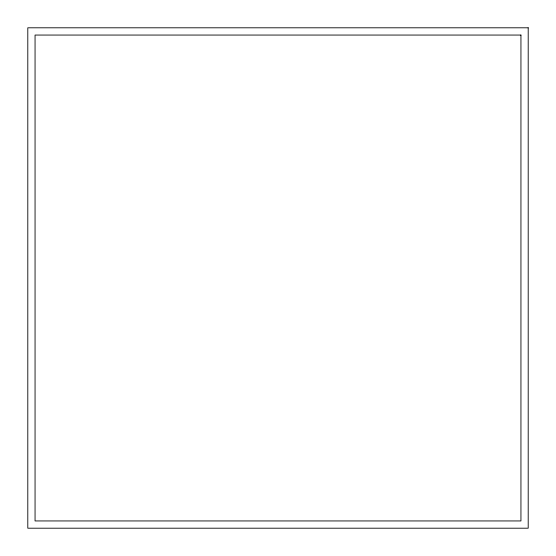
<?xml version="1.0" encoding="UTF-8"?>
<svg xmlns="http://www.w3.org/2000/svg" width="556" height="556" viewBox="0 0 556 556"><rect width="100%" height="100%" fill="white"/><g stroke="black" fill="none" stroke-linecap="round" stroke-linejoin="round"><path stroke-width="0.83" d="M528.2 27.8L27.8 27.8L27.8 528.2L528.2 528.2L528.2 27.8M520.944 35.056L35.056 35.056L35.056 520.944L520.944 520.944L520.944 35.056"/></g></svg>
